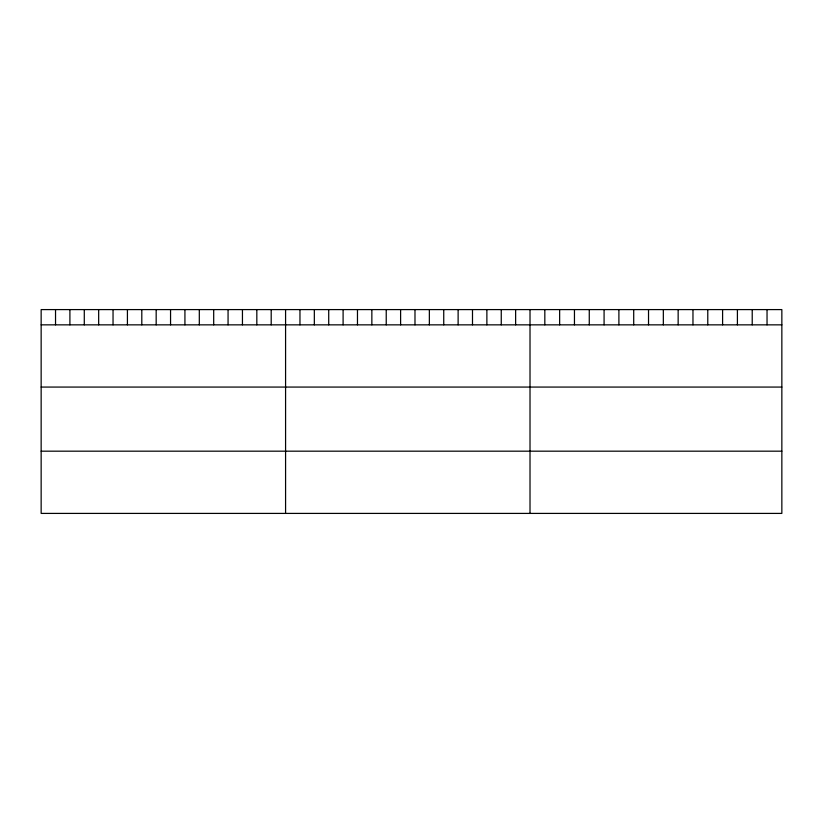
<?xml version="1.0" encoding="UTF-8"?>
<svg xmlns="http://www.w3.org/2000/svg" width="823" height="823" viewBox="0 0 823 823"><rect width="100%" height="100%" fill="white"/><g stroke="black" fill="none" stroke-linecap="round" stroke-linejoin="round"><path stroke-width="1.23" d="M781.85 324.848L781.85 513.408L41.15 513.408L41.15 309.592L781.85 309.592L781.85 324.848L41.15 324.848M41.15 387.067L781.85 387.067M41.15 451.179L781.85 451.179M767.036 309.592L767.036 324.848M752.222 309.592L752.222 324.848M737.408 309.592L737.408 324.848M722.594 309.592L722.594 324.848M707.78 309.592L707.78 324.848M692.966 309.592L692.966 324.848M678.152 309.592L678.152 324.848M663.338 309.592L663.338 324.848M648.524 309.592L648.524 324.848M633.71 309.592L633.71 324.848M618.896 309.592L618.896 324.848M604.082 309.592L604.082 324.848M589.268 309.592L589.268 324.848M574.454 309.592L574.454 324.848M559.64 309.592L559.64 324.848M544.826 309.592L544.826 324.848M530.012 309.592L530.012 513.408M515.63 309.592L515.63 324.848M501.258 309.592L501.258 324.848M486.877 309.592L486.877 324.848M472.495 309.592L472.495 324.848M458.123 309.592L458.123 324.848M443.741 309.592L443.741 324.848M429.359 309.592L429.359 324.848M414.987 309.592L414.987 324.848M400.606 309.592L400.606 324.848M386.234 309.592L386.234 324.848M371.852 309.592L371.852 324.848M357.47 309.592L357.47 324.848M343.098 309.592L343.098 324.848M328.716 309.592L328.716 324.848M314.335 309.592L314.335 324.848M299.963 309.592L299.963 324.848M285.581 309.592L285.581 513.408M271.199 309.592L271.199 324.848M256.827 309.592L256.827 324.848M242.446 309.592L242.446 324.848M228.064 309.592L228.064 324.848M213.692 309.592L213.692 324.848M199.31 309.592L199.31 324.848M184.928 309.592L184.928 324.848M170.556 309.592L170.556 324.848M156.175 309.592L156.175 324.848M141.803 309.592L141.803 324.848M127.421 309.592L127.421 324.848M113.039 309.592L113.039 324.848M98.667 309.592L98.667 324.848M84.285 309.592L84.285 324.848M69.904 309.592L69.904 324.848M55.532 309.592L55.532 324.848"/></g></svg>
